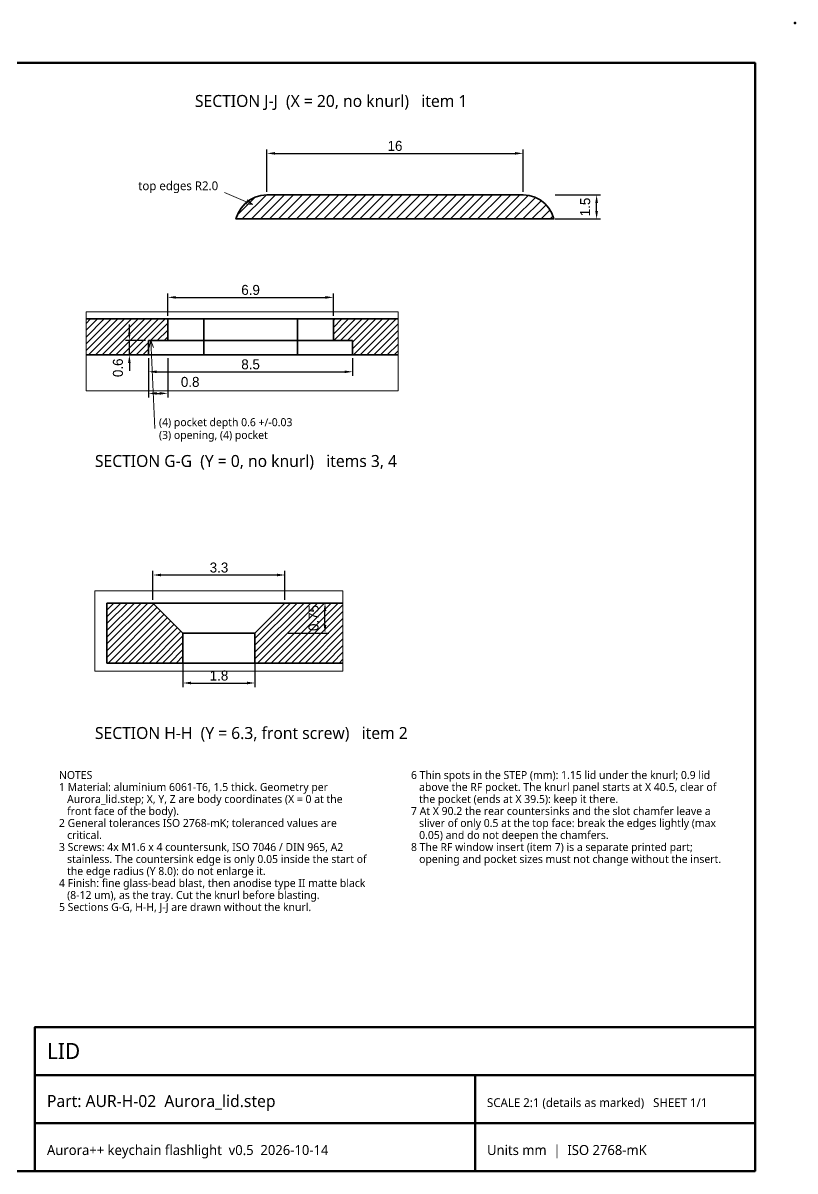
# Model space of a CAD drawing. Header units: millimetres. Extents: x 0 to 420, y 0 to 297.
# Drawn here: x 227 to 420, y 10 to 297 of the extents above; entities that cross this region are included whole.
import ezdxf

# ---------------------------------------------------------------- set-up
doc = ezdxf.new("R2010")
doc.units = ezdxf.units.MM
for name, color, linetype, lineweight in [('BORDER', 7, 'Continuous', 50), ('DIM', 5, 'Continuous', 13), ('HATCH', 8, 'Continuous', 9), ('TEXT', 7, 'Continuous', 18), ('VISIBLE', 7, 'Continuous', 35)]:
    doc.layers.add(name, color=color, linetype=linetype, lineweight=lineweight)
doc.styles.add('OpenSans', font='OpenSans-Regular.ttf')
doc.dimstyles.new('AUR10', dxfattribs={"dimtxt": 2.5, "dimasz": 2, "dimexe": 1, "dimexo": 0.8, "dimgap": 0.6, "dimtad": 1, "dimdec": 3, "dimlfac": 0.1, "dimdsep": 46, "dimcen": 2.5, "dimclrd": 5, "dimclre": 5, "dimclrt": 7, "dimazin": 3, "dimtfac": 1, "dimtmove": 0, "dimatfit": 3})
doc.dimstyles.new('AUR4', dxfattribs={"dimtxt": 2.5, "dimasz": 2, "dimexe": 1, "dimexo": 0.8, "dimgap": 0.6, "dimtad": 1, "dimdec": 3, "dimlfac": 0.25, "dimdsep": 46, "dimcen": 2.5, "dimclrd": 5, "dimclre": 5, "dimclrt": 7, "dimazin": 3, "dimtfac": 1, "dimtmove": 0, "dimatfit": 3})
doc.dimstyles.new('AUR6', dxfattribs={"dimtxt": 2.5, "dimasz": 2, "dimexe": 1, "dimexo": 0.8, "dimgap": 0.6, "dimtad": 1, "dimdec": 3, "dimlfac": 0.166667, "dimdsep": 46, "dimcen": 2.5, "dimclrd": 5, "dimclre": 5, "dimclrt": 7, "dimazin": 3, "dimtfac": 1, "dimtmove": 0, "dimatfit": 3})

msp = doc.modelspace()

# ---------------------------------------------------------------- linework, layer by layer
at = {"layer": 'BORDER'}
for p, q in [((230, 34), (410, 34)), ((340, 10), (340, 34)), ((230, 22), (410, 22))]:
    msp.add_line(p, q, dxfattribs=at)
for points in [[(10, 10), (410, 10), (410, 287), (10, 287)], [(230, 10), (410, 10), (410, 46), (230, 46)]]:
    msp.add_lwpolyline(points, close=True, dxfattribs=at)
msp.add_point((420, 297), dxfattribs=at)
at = {"layer": 'DIM'}
for p, q in [((284.4, 251.6), (277.4, 254.6)), ((284.4, 251.6), (283.029, 252.7663)), ((284.4, 251.6), (282.6099, 251.7885)), ((259, 217.6), (258.5467, 215.858)), ((259, 217.6), (260, 195.6)), ((259, 217.6), (259.6095, 215.9063))]:
    msp.add_line(p, q, dxfattribs=at)
at = {"layer": 'HATCH'}
for p, q in [((280.6408, 249.0701), (284.9606, 253.3898)), ((281.8335, 248), (287.8161, 253.9826)), ((284.0962, 248), (290.0962, 254)), ((286.359, 248), (292.359, 254)), ((288.6217, 248), (294.6217, 254)), ((290.8844, 248), (296.8844, 254)), ((293.1472, 248), (299.1472, 254)), ((295.4099, 248), (301.4099, 254)), ((297.6727, 248), (303.6727, 254)), ((299.9354, 248), (305.9354, 254)), ((302.1982, 248), (308.1982, 254)), ((304.4609, 248), (310.4609, 254)), ((306.7236, 248), (312.7236, 254)), ((308.9864, 248), (314.9864, 254)), ((311.2491, 248), (317.2491, 254)), ((313.5119, 248), (319.5119, 254)), ((315.7746, 248), (321.7746, 254)), ((318.0373, 248), (324.0373, 254)), ((320.3001, 248), (326.3001, 254)), ((322.5628, 248), (328.5628, 254)), ((324.8256, 248), (330.8256, 254)), ((327.0883, 248), (333.0883, 254)), ((329.3511, 248), (335.3511, 254)), ((331.6138, 248), (337.6138, 254)), ((333.8765, 248), (339.8765, 254)), ((336.1393, 248), (342.1393, 254)), ((338.402, 248), (344.402, 254)), ((340.6648, 248), (346.6648, 254)), ((342.9275, 248), (348.9275, 254)), ((345.1902, 248), (351.1902, 254)), ((347.453, 248), (353.3276, 253.8746)), ((349.7157, 248), (355.0833, 253.3675)), ((351.9785, 248), (356.5379, 252.5594)), ((354.2412, 248), (357.7558, 251.5145)), ((356.504, 248), (358.7448, 250.2409)), ((358.7667, 248), (359.486, 248.7193)), ((242.8, 215.0928), (250.7072, 223)), ((242.8, 216.7898), (249.0102, 223)), ((242.8, 218.4869), (247.3131, 223)), ((242.8, 220.1839), (245.6161, 223)), ((242.8, 221.881), (243.919, 223)), ((243.4043, 214), (252.4043, 223)), ((245.1013, 214), (254.1013, 223)), ((246.7984, 214), (255.7984, 223)), ((248.4955, 214), (257.4955, 223)), ((250.1925, 214), (259.1925, 223)), ((251.8896, 214), (260.8896, 223)), ((253.5866, 214), (262.5866, 223)), ((258.8837, 217.6), (263.2, 221.9163)), ((304.6, 219.1929), (308.4071, 223)), ((304.6, 220.8899), (306.7101, 223)), ((304.6, 222.587), (305.013, 223)), ((304.7042, 217.6), (310.1042, 223)), ((306.4013, 217.6), (311.8013, 223)), ((308.0983, 217.6), (313.4983, 223)), ((309.4, 215.5076), (316.8924, 223)), ((309.4, 217.2046), (315.1954, 223)), ((309.5895, 214), (318.5895, 223)), ((311.2865, 214), (320.2865, 223)), ((312.9836, 214), (320.8, 221.8164)), ((260.5807, 217.6), (263.2, 220.2193)), ((262.2778, 217.6), (263.2, 218.5222)), ((314.6806, 214), (320.8, 220.1194)), ((316.3777, 214), (320.8, 218.4223)), ((255.2837, 214), (258.4, 217.1163)), ((256.9807, 214), (258.4, 215.4193)), ((318.0748, 214), (320.8, 216.7252)), ((319.7718, 214), (320.8, 215.0282)), ((248, 141.7631), (258.2369, 152)), ((248, 143.4601), (256.5399, 152)), ((248, 145.1572), (254.8428, 152)), ((248, 146.8542), (253.1458, 152)), ((248, 148.5513), (251.4487, 152)), ((248, 150.2484), (249.7516, 152)), ((248, 151.9454), (248.0546, 152)), ((248, 140.066), (259.717, 151.783)), ((248, 138.369), (260.5655, 150.9345)), ((248.3281, 137), (261.414, 150.086)), ((285, 138.0337), (298.9663, 152)), ((285, 139.7308), (297.2692, 152)), ((285, 141.4278), (295.5722, 152)), ((285, 143.1249), (293.8751, 152)), ((285.6633, 137), (300.6633, 152)), ((287.3604, 137), (302.3604, 152)), ((289.0574, 137), (304.0574, 152)), ((290.7545, 137), (305.7545, 152)), ((292.4516, 137), (307, 151.5484)), ((294.1486, 137), (307, 149.8514)), ((250.0252, 137), (262.2626, 149.2374)), ((251.7222, 137), (263.1111, 148.3889)), ((253.4193, 137), (263.9596, 147.5404)), ((255.1163, 137), (264.8082, 146.6918)), ((295.8457, 137), (307, 148.1543)), ((297.5427, 137), (307, 146.4573)), ((256.8134, 137), (265.6567, 145.8433)), ((258.5104, 137), (266.5052, 144.9948)), ((260.2075, 137), (267, 143.7925)), ((299.2398, 137), (307, 144.7602)), ((261.9045, 137), (267, 142.0955)), ((300.9368, 137), (307, 143.0632)), ((302.6339, 137), (307, 141.3661)), ((263.6016, 137), (267, 140.3984)), ((265.2987, 137), (267, 138.7013)), ((304.331, 137), (307, 139.669)), ((306.028, 137), (307, 137.972)), ((266.9957, 137), (267, 137.0043))]:
    msp.add_line(p, q, dxfattribs=at)
for points in [[(242.8, 205), (320.8, 205), (320.8, 224.8), (242.8, 224.8)], [(245, 135), (307, 135), (307, 155), (245, 155)]]:
    msp.add_lwpolyline(points, close=True, dxfattribs=at)
at = {"layer": 'VISIBLE'}
for points in [[(288, 254), (286.5025, 253.8586), (285.0579, 253.4393), (283.7173, 252.7571), (282.5281, 251.836), (281.5324, 250.7085), (280.7653, 249.4146), (280.254, 248), (359.746, 248), (359.2347, 249.4146), (358.4676, 250.7085), (357.4719, 251.836), (356.2827, 252.7571), (354.9421, 253.4393), (353.4975, 253.8586), (352, 254), (288, 254), (288, 254)], [(242.8, 223), (263.2, 223)], [(263.2, 217.6), (263.2, 223)], [(272.2, 223), (271.1923, 223), (270.1973, 223), (269.2275, 223), (268.295, 223), (267.4117, 223), (266.5886, 223), (265.836, 223), (265.1635, 223), (264.5795, 223), (264.0913, 223), (263.7051, 223), (263.4256, 223), (263.2566, 223), (263.2, 223)], [(272.2, 223), (295.6, 223)], [(272.2, 217.6), (272.2, 223)], [(304.6, 223), (304.5434, 223), (304.3744, 223), (304.0949, 223), (303.7087, 223), (303.2205, 223), (302.6365, 223), (301.964, 223), (301.2114, 223), (300.3883, 223), (299.505, 223), (298.5725, 223), (297.6027, 223), (296.6077, 223), (295.6, 223)], [(295.6, 217.6), (295.6, 223)], [(304.6, 223), (320.8, 223)], [(304.6, 217.6), (304.6, 223)], [(258.4, 214), (258.4, 217.6)], [(263.2, 217.6), (258.4, 217.6)], [(272.2, 217.6), (271.1923, 217.6), (270.1973, 217.6), (269.2275, 217.6), (268.295, 217.6), (267.4117, 217.6), (266.5886, 217.6), (265.836, 217.6), (265.1635, 217.6), (264.5795, 217.6), (264.0913, 217.6), (263.7051, 217.6), (263.4256, 217.6), (263.2566, 217.6), (263.2, 217.6)], [(272.2, 217.6), (295.6, 217.6)], [(272.2, 214), (272.2, 217.6)], [(304.6, 217.6), (304.5434, 217.6), (304.3744, 217.6), (304.0949, 217.6), (303.7087, 217.6), (303.2205, 217.6), (302.6365, 217.6), (301.964, 217.6), (301.2114, 217.6), (300.3883, 217.6), (299.505, 217.6), (298.5725, 217.6), (297.6027, 217.6), (296.6077, 217.6), (295.6, 217.6)], [(295.6, 214), (295.6, 217.6)], [(309.4, 217.6), (304.6, 217.6)], [(309.4, 214), (309.4, 217.6)], [(258.4, 214), (242.8, 214)], [(272.2, 214), (270.6549, 214), (269.1292, 214), (267.6421, 214), (266.2124, 214), (264.858, 214), (263.5958, 214), (262.4419, 214), (261.4107, 214), (260.5152, 214), (259.7666, 214), (259.1744, 214), (258.746, 214), (258.4868, 214), (258.4, 214)], [(295.6, 214), (272.2, 214)], [(309.4, 214), (309.3132, 214), (309.054, 214), (308.6256, 214), (308.0334, 214), (307.2848, 214), (306.3893, 214), (305.3581, 214), (304.2042, 214), (302.942, 214), (301.5876, 214), (300.1579, 214), (298.6708, 214), (297.1451, 214), (295.6, 214)], [(320.8, 214), (309.4, 214)], [(248, 137), (248, 152)], [(248, 152), (259.5, 152)], [(259.5, 152), (267, 144.5)], [(259.5, 152), (259.9137, 152), (261.134, 152), (263.0998, 152), (265.7124, 152), (268.8409, 152), (272.3284, 152), (276, 152), (279.6716, 152), (283.1591, 152), (286.2876, 152), (288.9002, 152), (290.866, 152), (292.0863, 152), (292.5, 152)], [(285, 144.5), (292.5, 152)], [(292.5, 152), (307, 152)], [(267, 144.5), (267, 137)], [(267, 144.5), (267.2256, 144.5), (267.8913, 144.5), (268.9635, 144.5), (270.3886, 144.5), (272.095, 144.5), (273.9973, 144.5), (276, 144.5), (278.0027, 144.5), (279.905, 144.5), (281.6114, 144.5), (283.0365, 144.5), (284.1087, 144.5), (284.7744, 144.5), (285, 144.5)], [(285, 144.5), (285, 137)], [(267, 137), (248, 137)], [(267, 137), (267.2256, 137), (267.8913, 137), (268.9635, 137), (270.3886, 137), (272.095, 137), (273.9973, 137), (276, 137), (278.0027, 137), (279.905, 137), (281.6114, 137), (283.0365, 137), (284.1087, 137), (284.7744, 137), (285, 137)], [(307, 137), (285, 137)]]:
    msp.add_lwpolyline(points, dxfattribs=at)

# ---------------------------------------------------------------- texts
at = {"layer": 'TEXT', "style": 'OpenSans'}
for s, height, p in [('SECTION J-J  (X = 20, no knurl)   item 1', 3, (270, 276)), ('top edges R2.0', 2.2, (255.8205, 255.2)), ('(4) pocket depth 0.6 +/-0.03', 2, (261, 196.2)), ('(3) opening, (4) pocket', 2, (261, 193)), ('SECTION G-G  (Y = 0, no knurl)   items 3, 4', 3, (245, 186)), ('SECTION H-H  (Y = 6.3, front screw)   item 2', 3, (245, 118)), ('NOTES', 2, (236, 108)), ('6 Thin spots in the STEP (mm): 1.15 lid under the knurl; 0.9 lid', 2, (324, 108)), ('1 Material: aluminium 6061-T6, 1.5 thick. Geometry per', 2, (236, 105)), ('   above the RF pocket. The knurl panel starts at X 40.5, clear of', 2, (324, 105)), ('   Aurora_lid.step; X, Y, Z are body coordinates (X = 0 at the', 2, (236, 102)), ('   the pocket (ends at X 39.5): keep it there.', 2, (324, 102)), ('   front face of the body).', 2, (236, 99)), ('7 At X 90.2 the rear countersinks and the slot chamfer leave a', 2, (324, 99)), ('2 General tolerances ISO 2768-mK; toleranced values are', 2, (236, 96)), ('   sliver of only 0.5 at the top face: break the edges lightly (max', 2, (324, 96)), ('   critical.', 2, (236, 93)), ('   0.05) and do not deepen the chamfers.', 2, (324, 93)), ('3 Screws: 4x M1.6 x 4 countersunk, ISO 7046 / DIN 965, A2', 2, (236, 90)), ('8 The RF window insert (item 7) is a separate printed part;', 2, (324, 90)), ('   stainless. The countersink edge is only 0.05 inside the start of', 2, (236, 87)), ('   opening and pocket sizes must not change without the insert.', 2, (324, 87)), ('   the edge radius (Y 8.0): do not enlarge it.', 2, (236, 84)), ('4 Finish: fine glass-bead blast, then anodise type II matte black', 2, (236, 81)), ('   (8-12 um), as the tray. Cut the knurl before blasting.', 2, (236, 78)), ('5 Sections G-G, H-H, J-J are drawn without the knurl.', 2, (236, 75)), ('LID', 4, (233, 38)), ('Part: AUR-H-02  Aurora_lid.step', 3, (233, 26)), ('SCALE 2:1 (details as marked)   SHEET 1/1', 2.2, (343, 26)), ('Aurora++ keychain flashlight  v0.5  2026-10-14', 2.5, (233, 14)), ('Units mm  |  ISO 2768-mK', 2.5, (343, 14))]:
    msp.add_text(s, height=height, dxfattribs=at).set_placement(p)

# ---------------------------------------------------------------- dimensions: what is measured, and where the dimension line sits
at = {"layer": 'DIM'}
for base, p1, p2, dimstyle in [((288, 264.4), (288, 254), (352, 254), 'AUR4'), ((263.2, 228.4), (263.2, 223), (304.6, 223), 'AUR6'), ((258.4, 209.8), (258.4, 214), (309.4, 214), 'AUR6'), ((259.5, 159), (259.5, 152), (292.5, 152), 'AUR10'), ((267, 132), (267, 138), (285, 138), 'AUR10')]:
    msp.add_linear_dim(base=base, p1=p1, p2=p2, dimstyle=dimstyle, dxfattribs=at).render()
for base, p1, p2, dimstyle in [((370.4, 248), (359.2, 248), (359.2, 254), 'AUR4'), ((302.5, 144.5), (292.5, 144.5), (292.5, 152), 'AUR10')]:
    msp.add_linear_dim(base=base, p1=p1, p2=p2, angle=90, dimstyle=dimstyle, dxfattribs=at).render()
msp.add_linear_dim(base=(253.6, 214), p1=(258.4, 214), p2=(258.4, 217.6), angle=90, location=(250.75, 210.8), dimstyle='AUR6', override={"dimtmove": 2}, dxfattribs=at).render()
msp.add_linear_dim(base=(258.4, 204.4), p1=(258.4, 214), p2=(263.2, 214), location=(268.8, 207.25), dimstyle='AUR6', override={"dimtmove": 2}, dxfattribs=at).render()

doc.saveas('drawing.dxf')
